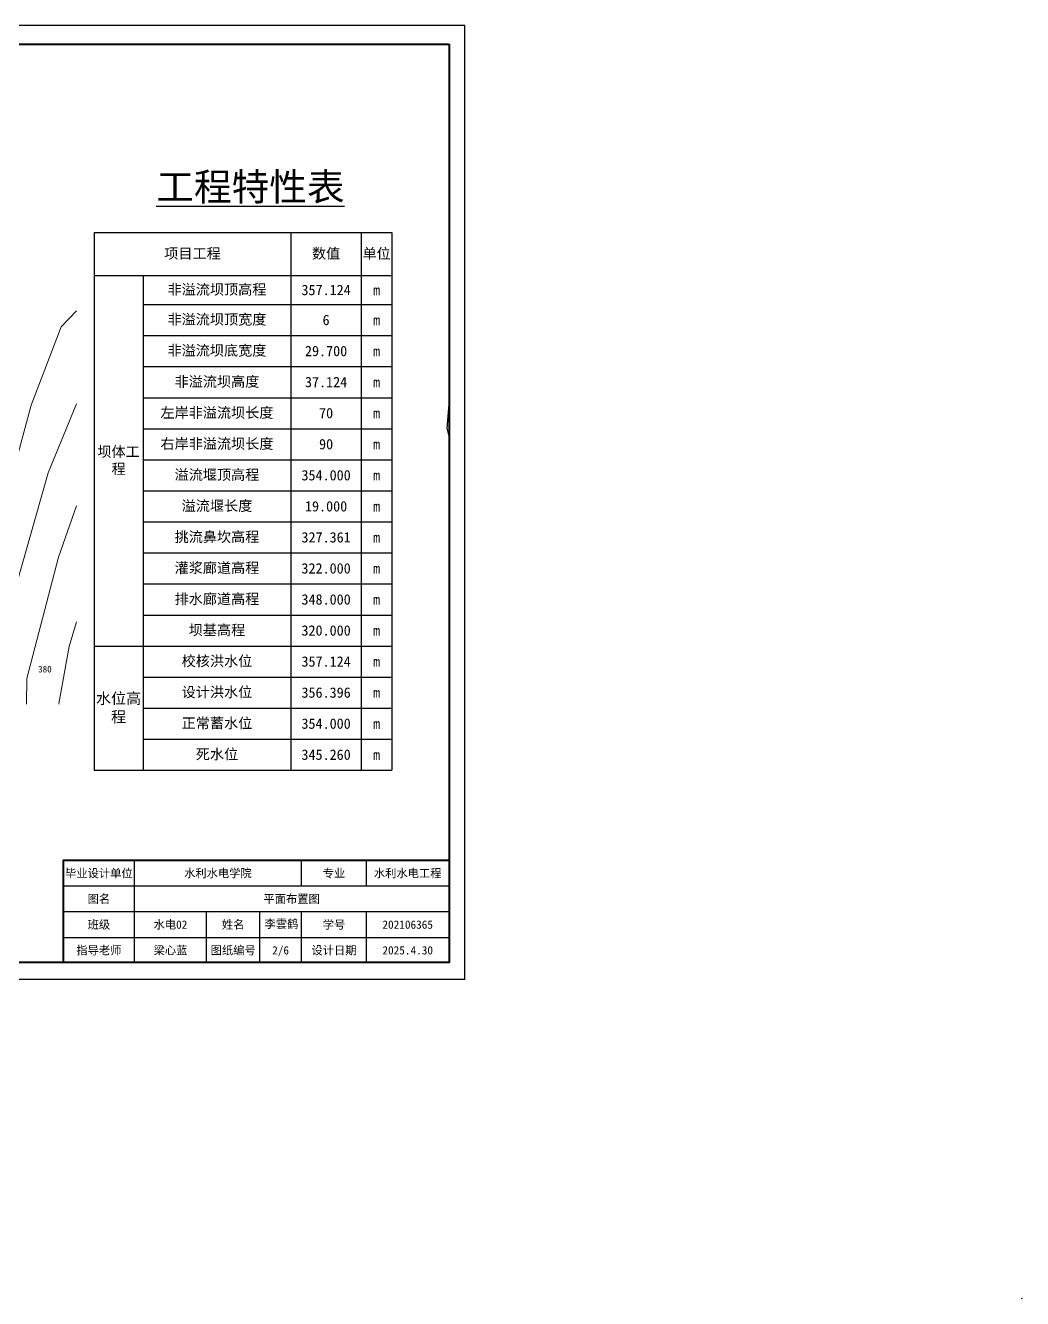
# Model space of a CAD drawing. Extents: x -40496 to 18830, y -938 to 396008.
# Drawn here: x 3087.3 to 3376.3, y -266.9 to 102.1 of the extents above; entities that cross this region are included whole.
import ezdxf

# ---------------------------------------------------------------- set-up
doc = ezdxf.new("R2010")
doc.units = 0
doc.header["$MEASUREMENT"] = 0
doc.layers.add('Contour_Line_Minor', color=7, linetype='Continuous')
doc.layers.add('坝体', color=7, linetype='Continuous')
doc.styles.get("Standard").update_dxf_attribs({"font": 'simfang.ttf'})

# ---------------------------------------------------------------- blocks, each defined once
blk = doc.blocks.new('*T46')
at = {"layer": '坝体', "color": 0, "linetype": 'ByBlock', "lineweight": -2, "transparency": 16777216}
for p, q in [((0, 0), (86.28, 0)), ((0, 0), (0, -155.85)), ((57.01, 0), (57.01, -155.85)), ((77.42, 0), (77.42, -155.85)), ((86.28, 0), (86.28, -155.85)), ((0, -12.44), (86.28, -12.44)), ((14.17, -12.44), (14.17, -155.85)), ((14.17, -20.85), (86.28, -20.85)), ((14.17, -29.85), (86.28, -29.85)), ((14.17, -38.85), (86.28, -38.85)), ((14.17, -47.85), (86.28, -47.85)), ((14.17, -56.85), (86.28, -56.85)), ((14.17, -65.85), (86.28, -65.85)), ((14.17, -74.85), (86.28, -74.85)), ((14.17, -83.85), (86.28, -83.85)), ((14.17, -92.85), (86.28, -92.85)), ((14.17, -101.85), (86.28, -101.85)), ((14.17, -110.85), (86.28, -110.85)), ((0, -119.85), (86.28, -119.85)), ((14.17, -128.85), (86.28, -128.85)), ((14.17, -137.85), (86.28, -137.85)), ((14.17, -146.85), (86.28, -146.85)), ((0, -155.85), (86.28, -155.85))]:
    blk.add_line(p, q, dxfattribs=at)
at = {"layer": '坝体', "color": 0, "transparency": 16777216, "attachment_point": 5}
for s, insert, char_height, width in [('{\\fSimSun|b0|i0|c134|p2;项目工程}', (28.51, -6.22), 3, 56.8926), ('{\\fSimSun|b0|i0|c134|p2;数值}', (67.22, -6.22), 3, 20.2908), ('{\\fSimSun|b0|i0|c134|p2;单位}', (81.85, -6.22), 3, 8.7342), ('{\\fSimSun|b0|i0|c134|p2;\\C256;非溢流坝顶高程}', (35.59, -16.65), 3, 42.7272), ('357.124', (67.22, -16.65), 3, 20.2908), ('m', (81.85, -16.65), 3, 8.7342), ('{\\fSimSun|b0|i0|c134|p2;非溢流坝顶宽度}', (35.59, -25.35), 3, 42.7272), ('6', (67.22, -25.35), 3, 20.2908), ('m', (81.85, -25.35), 3, 8.7342), ('{\\fSimSun|b0|i0|c134|p2;非溢流坝底宽度}', (35.59, -34.35), 3, 42.7272), ('29.700', (67.22, -34.35), 3, 20.2908), ('m', (81.85, -34.35), 3, 8.7342), ('{\\fSimSun|b0|i0|c134|p2;非溢流坝高度}', (35.59, -43.35), 3, 42.7272), ('37.124', (67.22, -43.35), 3, 20.2908), ('m', (81.85, -43.35), 3, 8.7342), ('{\\fSimSun|b0|i0|c134|p2;左岸非溢流坝长度}', (35.59, -52.35), 3, 42.7272), ('70', (67.22, -52.35), 3, 20.2908), ('m', (81.85, -52.35), 3, 8.7342), ('{\\fSimSun|b0|i0|c134|p2;坝体工程}', (7.08, -66.15), 3, 14.0455), ('{\\fSimSun|b0|i0|c134|p2;右岸非溢流坝长度}', (35.59, -61.35), 3, 42.7272), ('90', (67.22, -61.35), 3, 20.2908), ('m', (81.85, -61.35), 3, 8.7342), ('{\\fSimSun|b0|i0|c134|p2;溢流堰顶高程}', (35.59, -70.35), 3, 42.7272), ('354.000', (67.22, -70.35), 3, 20.2908), ('m', (81.85, -70.35), 3, 8.7342), ('{\\fSimSun|b0|i0|c134|p2;溢流堰长度}', (35.59, -79.35), 3, 42.7272), ('19.000', (67.22, -79.35), 3, 20.2908), ('m', (81.85, -79.35), 3, 8.7342), ('{\\fSimSun|b0|i0|c134|p2;挑流鼻坎高程}', (35.59, -88.35), 3, 42.7272), ('327.361', (67.22, -88.35), 3, 20.2908), ('m', (81.85, -88.35), 3, 8.7342), ('{\\fSimSun|b0|i0|c134|p2;灌浆廊道高程}', (35.59, -97.35), 3, 42.7272), ('322.000', (67.22, -97.35), 3, 20.2908), ('m', (81.85, -97.35), 3, 8.7342), ('{\\fSimSun|b0|i0|c134|p2;排水廊道高程}', (35.59, -106.35), 3, 42.7272), ('348.000', (67.22, -106.35), 3, 20.2908), ('m', (81.85, -106.35), 3, 8.7342), ('{\\fSimSun|b0|i0|c134|p2;坝基高程}', (35.59, -115.35), 3, 42.7272), ('320.000', (67.22, -115.35), 3, 20.2908), ('m', (81.85, -115.35), 3, 8.7342), ('{\\fSimSun|b0|i0|c134|p2;校核洪水位}', (35.59, -124.35), 3, 42.7272), ('357.124', (67.22, -124.35), 3, 20.2908), ('m', (81.85, -124.35), 3, 8.7342), ('{\\fSimSun|b0|i0|c134|p2;设计洪水位}', (35.59, -133.35), 3, 42.7272), ('356.396', (67.22, -133.35), 3, 20.2908), ('m', (81.85, -133.35), 3, 8.7342), ('{\\fSimSun|b0|i0|c134|p2;\\C256;水位高程}', (7.08, -137.85), 3.2051, 14.0455), ('{\\fSimSun|b0|i0|c134|p2;正常蓄水位}', (35.59, -142.35), 3, 42.7272), ('354.000', (67.22, -142.35), 3, 20.2908), ('m', (81.85, -142.35), 3, 8.7342), ('{\\fSimSun|b0|i0|c134|p2;死水位}', (35.59, -151.35), 3, 42.7272), ('345.260', (67.22, -151.35), 3, 20.2908), ('m', (81.85, -151.35), 3, 8.7342)]:
    blk.add_mtext(s, dxfattribs=dict(at, insert=insert, char_height=char_height, width=width))

msp = doc.modelspace()

# ---------------------------------------------------------------- linework, layer by layer
at = {"lineweight": 40}
msp.add_line((3098.25145, -139.94955, 9268010.64), (3098.25145, -169.45727, 9221194.65613), dxfattribs=at)
for p, q in [((3118.86645, -169.45727, 9221194.65613), (3118.86645, -139.94955, 9268010.64)), ((3167.24653, -147.39755, 9268010.64), (3167.24653, -139.94955, 9268010.64)), ((3186.15248, -147.39755, 9268010.64), (3186.15248, -139.94955, 9268010.64)), ((3139.74745, -169.45727, 9268010.64), (3139.74745, -154.84555, 9268010.64)), ((3155.21535, -169.45727, 9268010.64), (3155.21535, -154.84555, 9268010.64)), ((3167.24653, -169.45727, 9221194.65613), (3167.24653, -154.84555, 9268010.64)), ((3186.15248, -169.45727, 9221194.65613), (3186.15248, -154.84555, 9268010.64)), ((3098.25145, -169.45727, 9221194.65613), (3098.25145, -162.29355, 9268010.64)), ((3098.25145, -162.29355, 9268010.64), (3209.97145, -162.29355, 9268010.64)), ((3214.62645, -174.39655, 9268010.64), (2823.60645, -174.39655, 9268010.64))]:
    msp.add_line(p, q)
at = {"elevation": 9268010.64}
for points in [[(3214.62645, -174.39655), (3214.62645, 102.11045), (2823.60645, 102.11045), (2823.60645, -174.39655)], [(3098.25145, -150.41213), (3098.25145, -139.94955), (3098.25145, -142.43213)], [(3209.97145, -147.39755), (3098.25145, -147.39755), (3098.25145, -149.87135)], [(3209.97145, -154.84555), (3098.25145, -154.84555), (3098.25145, -147.39755)], [(3098.25145, -157.31935), (3098.25145, -154.84555), (3098.25145, -162.29355), (3098.25145, -164.76735)]]:
    msp.add_lwpolyline(points, dxfattribs=at)
at = {"lineweight": 40, "elevation": 9221194.65613}
msp.add_lwpolyline([(3210.12135, 96.67094), (3210.12135, -169.45727), (2848.48371, -169.45727), (2848.48371, 96.67094)], close=True, dxfattribs=at)
at = {"lineweight": 40, "elevation": 9268010.64}
msp.add_lwpolyline([(3209.97145, -139.94955), (3098.25145, -139.94955), (3098.25145, -142.42335)], dxfattribs=at)
at = {"layer": 'Contour_Line_Minor', "color": 0, "lineweight": 0}
for points in [[(3102.04739, 19.41487, 2592000), (3097.60781, 14.73172, 2592000), (3088.94697, -7.9291, 2592000), (3068.08913, -85.19401, 2592000), (3067.18434, -94.57057, 2592000)], [(3102.04739, -7.55037, 3240000), (3093.90433, -27.5635, 3240000), (3078.89059, -80.05423, 3240000), (3076.71948, -94.57057, 3240000)], [(3102.04739, -37.09666, 3888000), (3096.81002, -52.04875, 3888000), (3087.63632, -87.13362, 3888000), (3087.55163, -94.57057, 3888000)], [(3102.04739, -70.74468, 4536000), (3099.91215, -77.86741, 4536000), (3096.99776, -94.46848, 4536000), (3097.0002, -94.57057, 4536000)]]:
    msp.add_polyline3d(points, dxfattribs=at)
at = {"layer": 'Contour_Line_Minor', "color": 7}
msp.add_polyline3d([(3210.12135, -6.56601, 4262122.2), (3209.3713, -14.64799, 4262122.2), (3210.12135, -17.32673, 4262122.2)], dxfattribs=at)
at = {"layer": 'Contour_Line_Minor', "color": 18, "true_color": 0x000000}
msp.add_polyline3d([(3375.94823, -266.89859, -1196796.96763), (3376.25707, -266.75041, -1196796.96763)], dxfattribs=at)

# ---------------------------------------------------------------- block references
msp.add_blockref('*T46', (3107.19052, 42.07208))

# ---------------------------------------------------------------- texts
for s, width, gutter_width, heights, insert, char_height, attachment_point in [('380', 6.1932585, 0.64103, [1.18365], (3090.9527, -83.50678, 331483.76186), 1.923077, 1), ('{\\fSimSun|b0|i0|c134|p2;毕业设计单位}', 51.8170142, 12.5, [0], (3108.55895, -142.43213, 9268010.64), 2.394, 2), ('{\\fSimSun|b0|i0|c134|p2;水利水电学院}', 36.376, 12.5, [0], (3143.05649, -142.42335, 9268010.64), 2.394, 2), ('{\\fSimSun|b0|i0|c134|p2;专业}', 14.215, 12.5, [0], (3176.69951, -142.42335, 9268010.64), 2.394, 2), ('{\\fSimSun|b0|i0|c134|p2;水利水电工程}', 25.518985, 12.5, [0], (3198.06197, -142.42335, 9268010.64), 2.394, 2), ('{\\fSimSun|b0|i0|c134|p2;图名}', 92.7835927, 12.5, [0], (3108.55895, -149.87135, 9268010.64), 2.394, 2), ('{\\fSimSun|b0|i0|c134|p2;平面布置图}', 68.5, 12.5, [0], (3164.41895, -149.87135, 9268010.64), 2.394, 2), ('{\\fSimSun|b0|i0|c134|p2;班级}', 15.5, 12.5, [0], (3108.55895, -157.31935, 9268010.64), 2.394, 2), ('{\\fSimSun|b0|i0|c134|p2;水电}02', 15.7, 12.5, [0], (3129.30695, -157.31935, 9268010.64), 2.394, 2), ('{\\fSimSun|b0|i0|c134|p2;姓名}', 11.63, 12.5, [0], (3147.4814, -157.31935, 9268010.64), 2.394, 2), ('{\\fSimSun|b0|i0|c134|p2;李雲鹤}', 12.8104942, 12.5, [0], (3161.45413, -157.10885, 9268010.64), 2.394, 2), ('{\\fSimSun|b0|i0|c134|p2;学号}', 14.215, 12.5, [0], (3176.69951, -157.31935, 9268010.64), 2.394, 2), ('202106365', 17.909, 12.5, [0], (3198.06197, -157.31935, 9268010.64), 2.394, 2), ('{\\fSimSun|b0|i0|c134|p2;指导老师}', 15.5, 12.5, [0], (3108.55895, -164.76735, 9268010.64), 2.394, 2), ('{\\fSimSun|b0|i0|c134|p2;梁心蓝}', 15.7, 12.5, [0], (3129.30695, -164.76735, 9268010.64), 2.394, 2), ('{\\fSimSun|b0|i0|c134|p2;图纸编号}', 14.534363, 12.5, [0], (3147.4814, -164.76735, 9268010.64), 2.394, 2), ('2/6', 9.046, 12.5, [0], (3161.23094, -164.76735, 9268010.64), 2.394, 2), ('{\\fSimSun|b0|i0|c134|p2;设计日期}', 14.215, 12.5, [0], (3176.69951, -164.76735, 9268010.64), 2.394, 2), ('2025.4.30', 17.909, 12.5, [0], (3198.06197, -164.76735, 9268010.64), 2.394, 2)]:
    msp.add_mtext_dynamic_manual_height_columns(s, width=width, gutter_width=gutter_width, heights=heights, dxfattribs=dict(insert=insert, char_height=char_height, attachment_point=attachment_point))
at = {"layer": '坝体', "insert": (3125.19757, 59.35382), "char_height": 8, "attachment_point": 1}
msp.add_mtext_dynamic_manual_height_columns('{\\fSimSun|b0|i0|c134|p2;\\L工程特性表}', width=58.1436307, gutter_width=15, heights=[0], dxfattribs=at)

doc.saveas('drawing.dxf')
